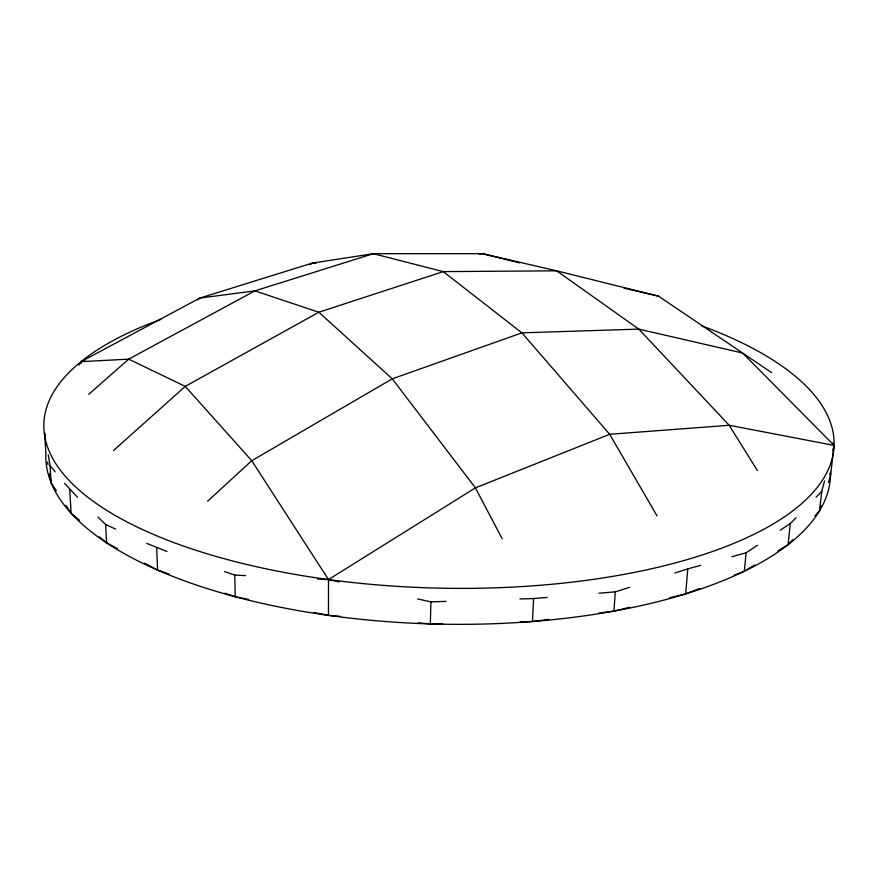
<?xml version="1.0" encoding="UTF-8"?>
<svg xmlns="http://www.w3.org/2000/svg" width="878" height="878" viewBox="0 0 878 878"><rect width="100%" height="100%" fill="white"/><g stroke="black" fill="none" stroke-linecap="round" stroke-linejoin="round"><path stroke-width="1.32" d="M340.686 616.389L328.46 615.368L328.493 579.568L251.756 460.698L185.236 386.386L128.693 359.135L81.017 361.67L78.822 365.105M442.611 623.621L430.352 623.907L430.911 601.858L417.61 598.961M520.193 621.8L532.441 621.514L533.583 598.544L547.203 597.424M599.015 613.009L613.963 611.11L615.291 591.86L629.537 587.349M669.727 597.731L685.652 593.901L687.803 568.9L700.765 565.322M734.107 575.2L744.314 571.26L746.146 552.778L757.484 545.282M777.688 551.011L788.049 544.733L790.354 523.518L796.061 517.669M814.894 515.847L819.514 510.864L821.764 491.329L824.585 480.826M828.459 482.483L830.489 476.03L833.398 451.171M833.617 449.251L834.067 445.387L832.992 442.896M832.662 450.644L834.067 445.387L742.601 353.022L658.544 296.171L556.652 270.819L482.527 253.687L373.359 253.687L312.195 263.137L199.855 298.07L81.017 361.67L81.116 363.459M819.514 510.864L821.139 505.706M788.049 544.733L792.669 539.75M816.057 497.178L821.764 491.329M207.592 501.239L251.756 460.698L392.257 378.835L521.905 332.85L638.789 329.118L742.601 353.022L771.674 372.656M197.835 299.903L199.855 298.07L254.905 290.87L373.359 253.687L443.236 271.62L556.652 270.819L638.789 329.118L729.201 425.281L757.374 470.542M113.58 450.48L185.236 386.386L318.846 312.228L443.236 271.62L521.905 332.85L609.683 434.292L657.073 515.957M88.711 394.354L128.693 359.135L254.905 290.87L318.846 312.228L392.257 378.835L475.404 487.861L502.161 538.752M310.23 264.75L312.195 263.137L316.267 263.126M780.147 530.279L790.354 523.518M317.627 579.052L328.493 579.568L475.404 487.861L609.683 434.292L729.201 425.281L834.067 445.387M744.314 571.26L754.674 564.971M685.652 593.901L699.678 588.49M81.017 361.67L84.837 360.309M674.853 573.005L687.803 568.9M731.879 556.729L746.146 552.778M613.963 611.11L629.899 607.28M479.234 254.137L482.527 253.687L501.799 258.472M532.441 621.514L548.75 619.429M598.95 593.199L615.291 591.86M430.911 601.858L445.969 601.375M519.897 598.983L533.583 598.544M224.538 571.545L234.777 575.101L245.642 575.617M418.126 622.886L430.352 623.907M224.878 593.199L235.227 596.755L248.551 599.411M313.808 612.438L328.46 615.368M328.493 579.568L339.138 581.884M624.049 288.149L658.544 296.171M503.072 258.78L513.213 261.304M514.475 261.611L519.491 262.862M144.541 563.149L157.579 570.107L169.234 574.102M146.747 543.372L166.952 551.505M97.897 516.999L105.667 524.539L115.633 529.105M99.302 536.776L106.611 542.878L117.279 548.574M65.949 505.377L71.118 513.268L79.47 520.237M64.599 483.405L77.494 497.233M48.257 454.771L50.068 465.559L55.193 471.859M49.563 473.736L51.165 482.834L56.335 490.725M829.908 473.44L830.489 476.03M47.5 462.026L47.961 464.627M45.316 437.244L44.635 433.194L45.897 452.916M50.068 465.559L51.165 482.834M69.724 489.694L71.118 513.268M105.667 524.539L106.611 542.878M156.712 547.938L157.579 570.107M234.777 575.101L235.227 596.755M830.511 472.166A392.477 158.962 1.5 0 1 436.487 624.071A392.477 158.962 1.5 0 1 45.865 453.63M701.577 325.793A395.254 153.452 1.5 0 1 728.586 545.501A395.254 153.452 1.5 0 1 164.109 538.818A395.254 153.452 1.5 0 1 160.959 319.383"/></g></svg>
